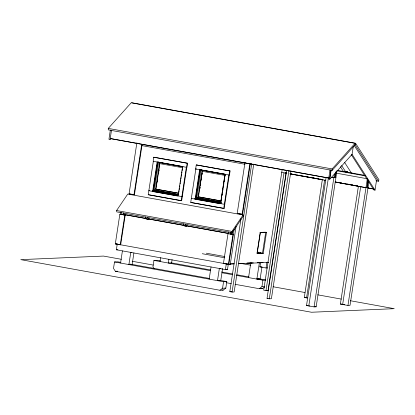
<?xml version="1.0" encoding="UTF-8"?>
<svg xmlns="http://www.w3.org/2000/svg" width="415" height="415" viewBox="0 0 415 415"><rect width="100%" height="100%" fill="white"/><g stroke="black" fill="none" stroke-linecap="round" stroke-linejoin="round"><path stroke-width="0.62" d="M110.343 130.056L108.932 139.284L110.068 139.487L110.93 138.532M110.068 139.487L111.479 130.258M123.992 214.882L125.221 215.105L120.677 244.793L120.241 244.814L115.308 243.921L119.852 214.233L121.522 214.436M120.246 214.482L120.542 212.563M120.947 262.399L117.756 261.824L114.504 261.953L113.513 268.438L115.412 271.286L219.919 290.251L223.177 290.121L225.817 288.098L226.813 281.614L219.571 280.296M228.26 264.454L227.487 269.496L225.418 269.579L116.366 249.788L117.232 244.113M120.241 244.814L124.785 215.126L125.221 215.105M142.153 144.259L134.429 194.739L129.06 193.862L136.883 142.744M120.563 263.053L122.425 250.888M133.993 194.754L141.717 144.275M133.9 252.994L132.152 264.438L128.889 264.562L130.751 252.403L131.788 252.362M153.773 157.223L153.151 161.279L186.543 167.323L186.978 167.302L187.601 163.251L153.773 157.223L187.601 163.251M181.236 200.736L186.351 167.287L186.792 167.271L181.671 200.715L181.236 200.736L148.222 194.76L153.343 161.31M152.513 190.635L152.393 191.445L177.433 195.979L177.558 195.169L178.497 194.723L153.451 190.189L152.513 190.635L177.558 195.169M152.736 190.755L157.135 162M153.177 190.734L157.576 161.98M153.462 190.143L157.726 162.27M158.608 162.182L154.328 190.153L178.746 194.573M155.651 189.141L159.562 163.603L159.853 163.588L155.947 189.131L155.651 189.141L178.709 193.25L155.947 189.131M157.311 182.097L157.508 180.816M158.582 173.792L158.779 172.516M158.971 171.239L159.168 169.963M160.392 260.859L157.207 260.283L153.939 260.407L152.948 266.892L154.214 268.79M159.998 261.507L160.584 257.694M178.061 195.994L182.559 166.602L182.994 166.581M178.502 194.671L178.699 193.406M178.891 192.14L179.104 190.698M179.28 189.608L179.472 188.337M179.664 187.072L179.861 185.806M180.151 183.907L180.343 182.636M180.541 181.371L180.764 179.845M180.924 178.839L181.122 177.568M181.314 176.302L181.604 174.404M181.801 173.138L181.993 171.867M182.185 170.601L182.424 168.988M182.574 168.07L182.766 166.799L157.731 162.218L158.904 162.166M168.91 259.209L168.329 263.022L171.592 262.892L172.08 259.691M186.543 167.323L187.165 163.266M230.097 170.944L229.661 170.959L229.038 175.016L195.647 168.972L196.269 164.916L230.097 170.944L229.474 174.995L228.847 174.98L223.732 208.429L190.718 202.453L195.839 169.004L196.274 168.988M198.868 197.758L195.947 197.882L195.009 198.329L194.889 199.138L219.929 203.672L221.195 203.615M195.133 199.086L199.631 169.694L200.072 169.673L195.673 198.427M195.859 198.469L200.321 169.325M201.104 169.87L196.824 197.846L221.242 202.266M198.147 196.835L202.058 171.296L202.349 171.281L198.443 196.824L198.147 196.835L220.915 200.959L224.821 175.415L225.117 175.405L202.058 171.296M200.004 188.509L200.196 187.232M200.492 185.318L200.689 184.042M201.275 180.209L201.467 178.932M202.152 174.461L202.349 173.185M219.929 203.672L220.054 202.857L220.993 202.416L195.947 197.882M220.557 203.687L225.055 174.295M209.17 279.129L211.033 266.97M220.806 203.635L220.998 202.364M221.195 201.099L221.403 199.667M221.6 198.391L221.792 197.115M222.067 195.398L222.258 194.132M222.45 192.866L222.673 191.367M222.839 190.329L223.063 188.815M223.327 187.165L223.519 185.894M223.711 184.628L223.908 183.363M224.1 182.097L224.333 180.509M224.489 179.56L224.723 177.957M224.972 176.396L225.169 175.125M223.732 208.429L224.167 208.408L229.288 174.959M222.611 268.438L220.759 280.514L217.496 280.644L219.359 268.479L220.915 268.417M236.078 226.408L230.278 264.308L228.38 264.386L223.446 263.494L228.037 233.495L228.473 233.474M219.919 290.251L222.565 288.228L223.555 281.744L226.813 281.614M225.418 269.579L226.289 263.904L227.321 263.862M231.518 233.967L231.715 232.691M232.276 234.107L232.768 230.906M228.38 264.386L232.971 234.387L233.406 234.366L231.56 234.034M234.2 229.194L228.815 264.371L115.749 243.901M237.198 213.44L242.568 214.311L237.198 213.44L245.021 162.317M253.731 164.138L234.164 291.984L232.078 292.067L229.806 291.657L240.959 218.783M242.132 214.332L249.856 163.852M242.391 215.473L250.292 163.832M232.078 292.067L251.739 163.577M248.544 277.588L250.779 262.97M260.221 232.478L257.191 252.284L263.26 253.383L266.487 232.301L265.73 232.161L262.503 253.243M259.401 262.576L256.869 279.103L260.132 278.973L261.995 266.809M260.594 262.477L259.92 266.892L261.476 266.829M235.082 284.311L259.282 288.705L261.927 286.687L262.918 280.198L265.642 280.094M259.671 266.829L266.046 267.986L266.918 262.311L268.469 262.249M282.226 169.258L263.717 290.215L265.989 290.63L268.074 290.547L286.096 172.775M265.989 290.63L284.01 172.853M290.957 170.871L271.394 298.722L269.314 298.805L267.042 298.39L286.604 170.544M269.314 298.805L288.876 170.954M307.608 297.939L304.294 297.565L322.315 179.794M306.566 297.98L324.587 180.203L325.63 180.162M336.959 170.684L316.152 306.825L314.082 306.908L306.514 305.533L326.076 177.687M328.348 178.097L308.786 305.943L309.829 305.907M330.034 169.818L328.623 179.041L329.759 179.249L352.086 154.323L353.305 146.329M330.973 169.989L329.707 178.274L110.214 138.543L328.867 178.019M329.759 179.249L331.17 170.02M314.082 306.908L334.428 173.958M334.718 177.745L335.595 172.012M335.014 177.729L335.891 171.997M368.894 181.869L350.016 305.383L347.952 305.466L340.378 304.091L358.399 186.314M360.671 186.729L342.65 304.501L344.735 304.418M347.952 305.466L367.337 178.772L336.114 173.117M366.85 187.653L368.017 180.006M367.14 187.637L368.214 180.634M351.292 154.66L373.884 189.951L375.02 190.153L376.53 180.312L354.286 145.566M355.577 143.279L355.105 144.757L332.145 170.389L108.284 129.869L108.263 128.411L131.223 102.775L355.084 143.3L355.105 144.757L378.47 181.251L378.942 179.773L355.577 143.279L131.721 102.754M116.594 210.54L127.753 194.07L243.102 214.949L243.216 216.282L232.058 232.758L116.714 211.878L116.594 210.54L231.938 231.42L243.102 214.949M124.925 213.834L124.147 214.986L121.315 214.259L121.154 212.423M145.437 216.817L145.598 218.653L146.153 218.964L148.43 219.379L149.213 218.228M183.383 223.685L183.544 225.521L184.099 225.833L186.376 226.248L187.155 225.096M231.669 233.583L231.145 234.351L228.317 233.629L228.151 231.793M332.145 170.389L332.125 168.931L355.084 143.3M259.282 288.705L262.555 288.581L264.754 286.895M195.647 168.972L196.088 168.952M340.367 166.7L343.485 171.566L347.801 171.888L346.094 171.582M153.451 190.189L155.205 190.117M149.281 190.687L148.845 190.703L182.294 196.663M129.06 193.862L134.429 194.739M148.222 194.76L148.663 194.739M368.017 187.601L365.973 187.689L335.304 182.112M190.718 202.453L224.167 208.408M224.79 204.356L191.341 198.396M259.93 232.41L265.118 232.187M266.487 232.301L260.355 232.561L257.134 253.643L263.26 253.383M231.513 234.024L231.803 234.013M115.308 243.921L117.206 243.838M117.642 244.243L117.938 244.233M256.932 252.294L258.851 252.211M256.984 253.482L262.882 253.228M223.446 263.494L223.882 263.478M226.922 264.023L227.213 264.013M230.149 263.888L234.024 263.722M238.542 263.53L243.709 263.312M246.941 263.172L253.399 262.897M257.274 262.731L263.084 262.482M266.959 262.316L268.251 262.264M230.263 264.054L234.138 263.888M238.656 263.696L268.365 262.43M116.366 249.788L117.917 249.726M115.412 271.286L117.58 271.197M266.046 267.986L267.602 267.929M222.565 288.228L225.817 288.098M368.038 187.606L365.973 187.689L335.102 181.983M238.661 263.416L241.219 263.318M246.967 263.094L252.081 262.892M257.191 262.695L262.301 262.493M266.772 262.316L268.054 262.27M261.927 286.687L264.651 286.583M229.806 291.657L231.897 291.574M267.042 298.39L268.08 298.349M304.294 297.565L305.86 297.503M340.378 304.091L341.944 304.029M306.514 305.533L307.551 305.492M108.263 128.411L332.125 168.931M337.255 170.368L365.293 175.441M337.125 170.804L365.159 175.877M375.923 180.79L378.47 181.251M331.486 177.355L335.911 177.698L331.295 177.319M141.448 145.52L245.011 164.267M285.582 172.879L286.853 173.107M290.044 173.683L291.314 173.916M294.5 174.492L295.776 174.72M298.961 175.296L300.237 175.529M305.969 176.567L307.245 176.8M310.43 177.376L311.707 177.604M312.977 177.838L314.254 178.066M317.439 178.642L318.715 178.875M319.991 179.104L322.538 179.565M340.378 182.797L341.654 183.025M344.839 183.601L346.115 183.835M347.386 184.063L350.571 184.639M351.847 184.872L353.124 185.1M354.394 185.334L357.58 185.91M285.287 172.889L286.563 173.117M290.386 173.812L292.933 174.274M294.209 174.502L295.485 174.736M296.756 174.964L299.946 175.54M301.217 175.773L318.424 178.886M319.695 179.119L322.88 179.695M335.626 181.998L341.358 183.041M342.634 183.269L345.82 183.845M347.096 184.078L350.281 184.654M351.557 184.882L352.828 185.116M354.104 185.344L357.289 185.92M290.438 173.895L322.979 179.788M367.643 187.871L374.024 189.027M281.738 172.443L286.812 173.335M290.002 173.916L325.832 180.421M367.846 188.005L373.588 189.043M196.269 164.916L229.661 170.959M158.001 162.058L182.569 166.503M199.869 169.636L225.065 174.196M200.227 169.911L225.272 174.445M159.562 163.603L182.621 167.712M198.443 196.824L221.205 200.943M154.914 190.127L161.798 191.377M163.054 191.6L164.304 191.829M165.554 192.057L175.571 193.867M176.826 194.096L178.077 194.324M197.41 197.82L209.928 200.087M211.183 200.315L212.433 200.544M213.684 200.767L221.2 202.126M195.009 198.329L220.054 202.857M149.296 194.858L181.671 200.715M124.433 214.576L146.033 218.487M148.575 218.949L183.518 225.272M186.693 225.848L228.624 233.438M124.142 214.591L146.376 218.612M148.285 218.959L185.132 225.63M186.402 225.859L228.333 233.448M229.889 233.827L232.971 234.387M145.598 218.653L148.43 219.379M183.544 225.521L186.376 226.248M119.852 214.233L125.641 215.214M259.837 252.569L261.019 252.782M206.302 253.192L224.79 256.548M202.281 253.715L224.603 257.762M240.539 263.359L250.743 265.211M229.137 264.101L230.278 264.308M226.217 269.268L227.487 269.496M171.229 262.825L210.742 270.004M221.579 271.97L232.41 273.936M236.872 274.751L248.979 276.95M258.348 278.652L265.553 279.959M257.165 278.698L258.95 279.02M256.869 278.839L258.057 279.056M153.939 260.407L210.659 270.71M222.129 272.79L232.327 274.642M236.151 275.337L262.918 280.198M121.362 259.302L103.511 256.071L20.75 259.64L311.489 312.246L394.25 308.677L350.255 300.714M132.203 261.263L153.244 265.071M273.106 286.755L304.989 292.523M317.74 294.832L341.332 299.101M130.367 264.111L209.591 278.486M129.179 264.158L130.964 264.48M218.383 280.343L219.577 280.561M128.883 264.303L130.077 264.516M217.496 280.379L218.684 280.597M260.641 288.233L262.555 288.581M114.504 261.953L223.555 281.744M226.17 282.693L231.264 283.616M266.938 290.339L268.074 290.547M314.383 306.509L316.152 306.825M221.901 289.888L223.177 290.121M228.317 233.629L228.873 233.941M121.315 214.259L121.87 214.571M352.086 154.323L375.02 190.153M344.694 162.55L351.64 173.403M341.607 165.486L345.757 171.976M231.938 231.42L232.058 232.758M230.429 232.203L230.59 234.039M185.655 224.1L185.816 225.936M147.714 217.232L147.875 219.068M123.431 212.833L123.592 214.669"/></g></svg>
